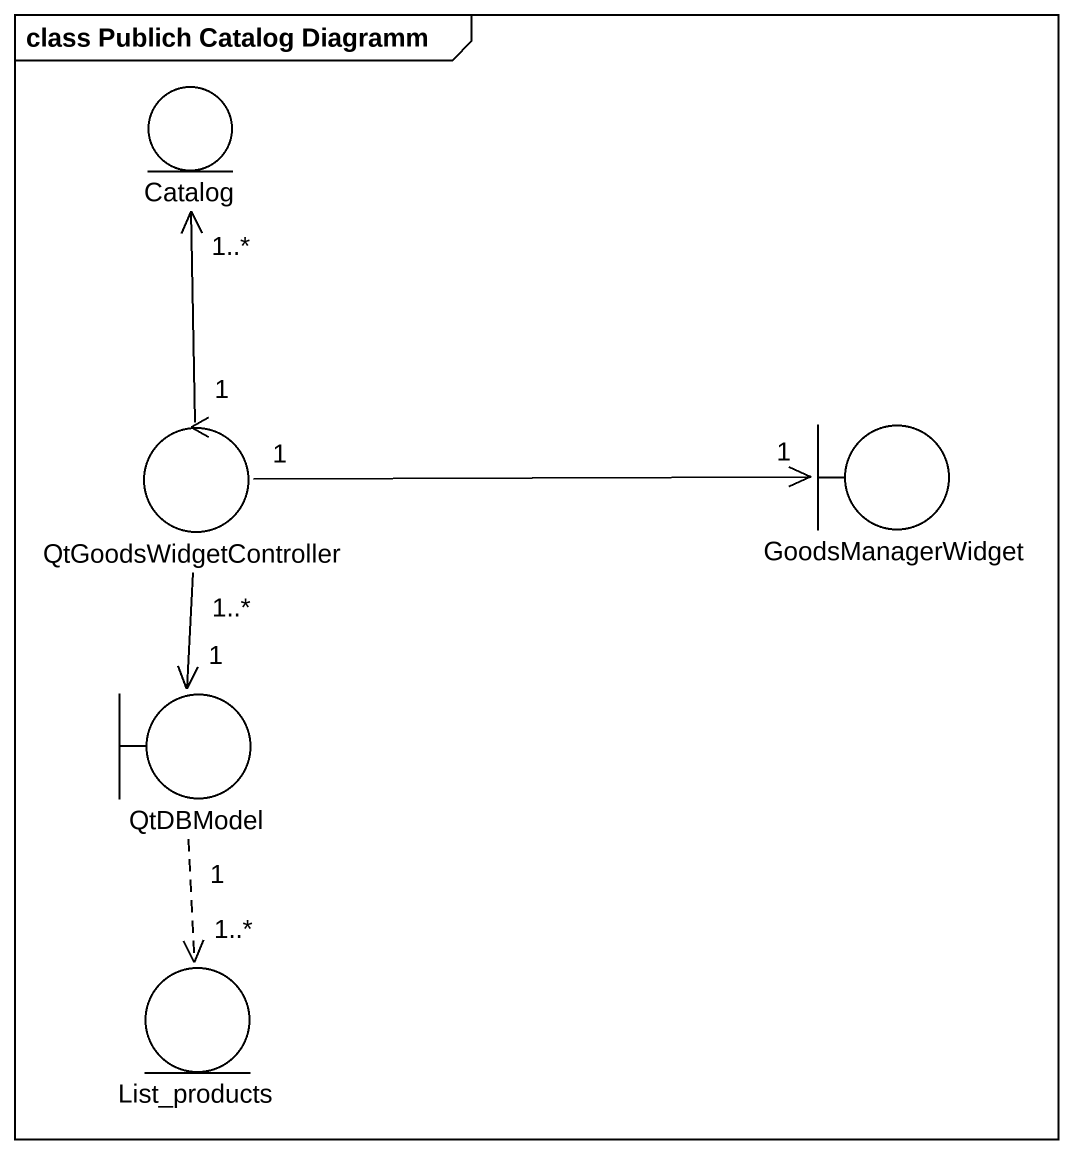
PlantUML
@startuml
mainframe class Publich Catalog Diagramm
entity Catalog
control QtGoodsWidgetController
boundary GoodsManagerWidget
boundary QtDBModel
entity List_products
QtGoodsWidgetController "1" -up-> "1..*" Catalog
QtGoodsWidgetController "1" -right-> "1" GoodsManagerWidget
QtGoodsWidgetController "1..*" --> "1" QtDBModel
QtDBModel "1" ..> "1..*" List_products
@enduml
